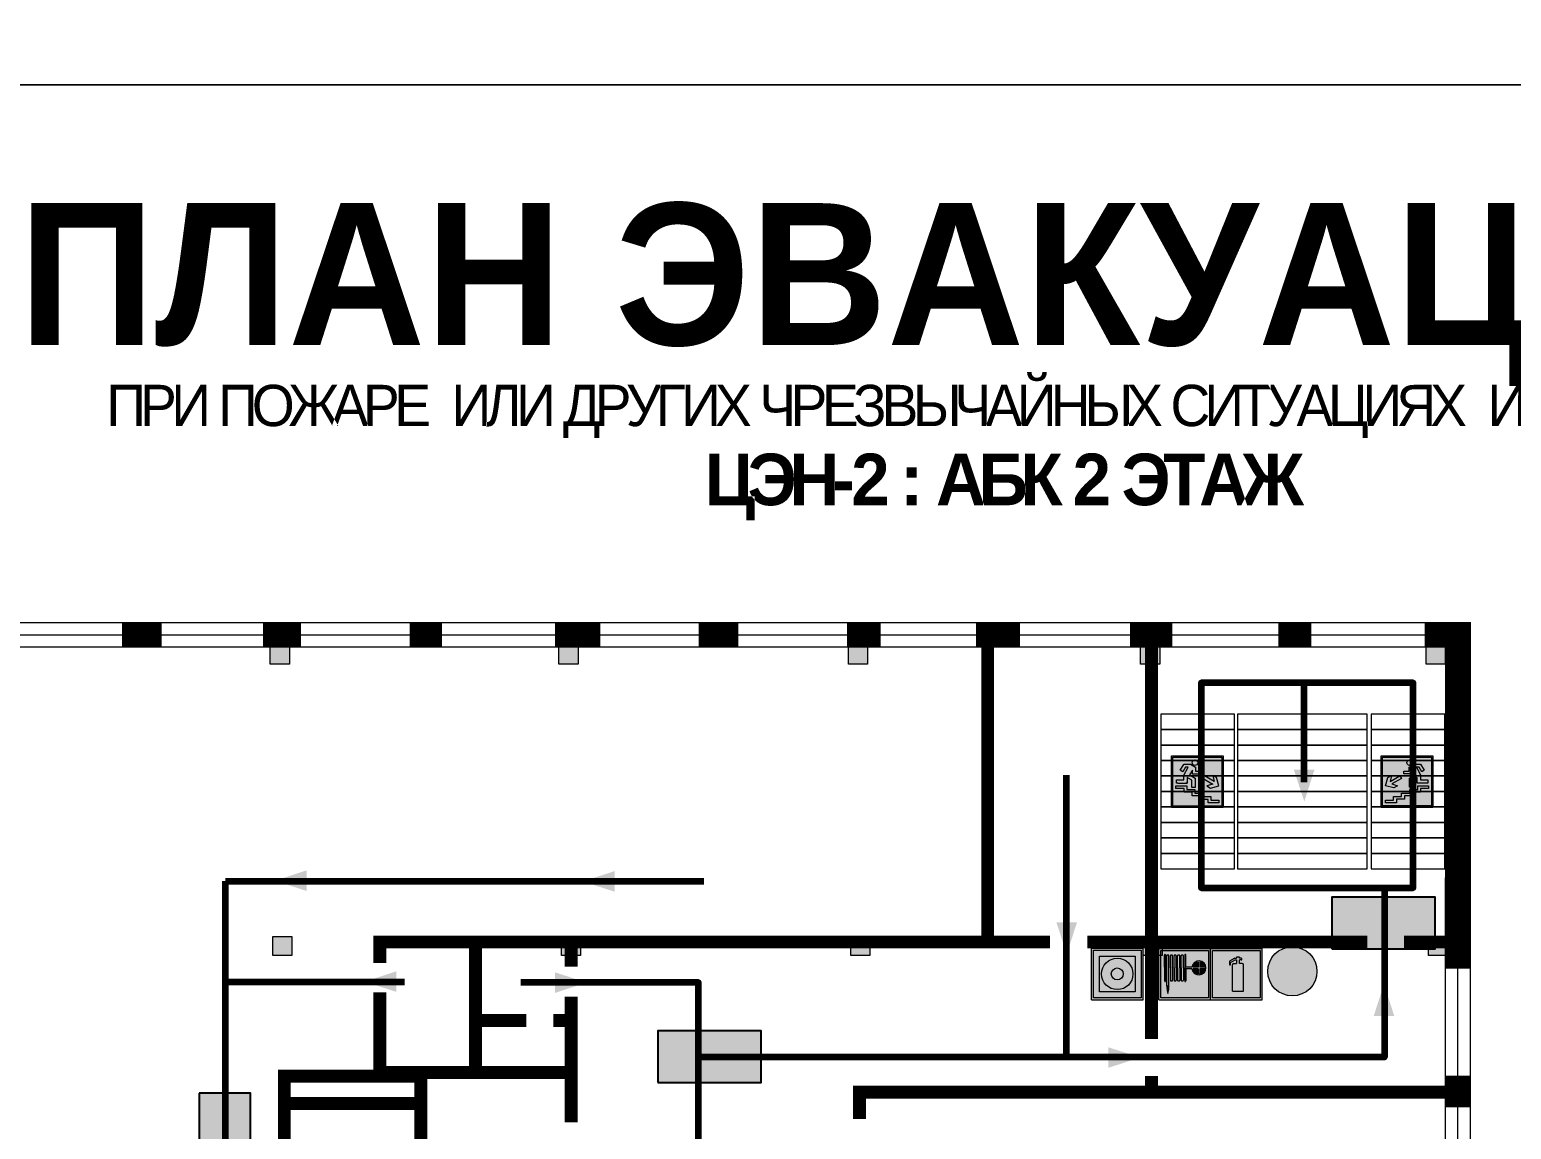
# Model space of a CAD drawing. Header units: millimetres. Extents: x 13810 to 67229, y 12374 to 21950.
# Drawn here: x 23094.1 to 23323.7, y 14383.7 to 14554.2 of the extents above; entities that cross this region are included whole.
import ezdxf

# ---------------------------------------------------------------- set-up
doc = ezdxf.new("R2010")
doc.units = ezdxf.units.MM
doc.layers.add('План_Штампы', color=7, linetype='Continuous')
doc.styles.add('обычный', font='arial.ttf')

# ---------------------------------------------------------------- blocks, each defined once
blk = doc.blocks.new('A$C7B4425F7')
at = {"true_color": 0xffffff}
blk.add_hatch(color=7, dxfattribs=at).paths.add_polyline_path([(0, 0), (-16, 0), (-16, -8), (0, -8)])
h = blk.add_hatch(color=126)
h.paths.add_polyline_path([(-0.2, -0.2), (-15.8, -0.2), (-15.8, -7.8), (-0.2, -7.8)])
h.paths.add_polyline_path([(-11.76, -2.03), (-11.76, -3.66), (-11.17, -3.66, -0.568275), (-11.17, -6.18), (-12.58, -6.18), (-12.58, -2.03)], flags=16)
h.paths.add_polyline_path([(-13.33, -4.12, -0.495768), (-13.59, -6.18), (-15.03, -6.18), (-15.03, -2.03), (-13.59, -2.03, -0.487973)], flags=16)
h.paths.add_polyline_path([(-10.25, -2.03), (-9.48, -2.03), (-9.48, -6.18), (-10.25, -6.18)], flags=16)
h.paths.add_polyline_path([(-13.84, -3.69), (-14.24, -3.69), (-14.24, -3.03), (-13.9, -3.03, -0.692621)], flags=0)
h.paths.add_polyline_path([(-9.15, -2.03), (-8.4, -2.03), (-8.04, -3.07), (-7.68, -2.03), (-6.93, -2.03), (-7.64, -4.1), (-6.93, -6.18), (-7.68, -6.18), (-8.04, -5.14), (-8.4, -6.18), (-9.15, -6.18), (-8.44, -4.1)], flags=16)
h.paths.add_polyline_path([(-11.76, -4.46), (-11.42, -4.46, -0.692621), (-11.36, -5.12), (-11.76, -5.12)], flags=0)
h.paths.add_polyline_path([(-13.9, -5.2), (-14.24, -5.2), (-14.24, -4.55), (-13.84, -4.55, -0.708038)], flags=0)
edge = h.paths.add_edge_path(flags=16)
edge.add_ellipse((-5.51, -4.08), major_axis=(0, 2.05), ratio=0.586184, start_angle=0, end_angle=360)
edge = h.paths.add_edge_path(flags=0)
edge.add_ellipse((-5.51, -4.08), major_axis=(0, 1.14), ratio=0.454828, start_angle=0, end_angle=360)
h.paths.add_polyline_path([(-4.13, -4.96, 0.377264), (-3.48, -4.52, 0.0555), (-3.16, -2.03), (-1.66, -2.03), (-1.66, -4.96), (-0.96, -4.96), (-0.96, -7.01), (-1.75, -7.01), (-1.75, -6.18), (-3.3, -6.18), (-3.3, -7.02), (-4.13, -7.02)], flags=16)
h.paths.add_polyline_path([(-2.73, -2.91), (-2.28, -2.91), (-2.28, -4.96), (-3.05, -4.96, 0.079136)], flags=0)
at = {"color": 126}
blk.add_lwpolyline([(-16, -8), (0, -8), (0, 0), (-16, 0)], close=True, dxfattribs=at)
blk = doc.blocks.new('вниз')
at = {"lineweight": 0, "true_color": 0xffffff}
h = blk.add_hatch(color=7, dxfattribs=at)
h.dxf.hatch_style = 1
h.paths.add_polyline_path([(40994.51, -4472.22), (40986.51, -4472.22), (40986.51, -4480.22), (40994.51, -4480.22)])
h.paths.add_polyline_path([(40994.31, -4472.42), (40994.31, -4480.01), (40986.71, -4480.01), (40986.71, -4472.42)], flags=16)
h.paths.add_polyline_path([(40988.43, -4473.53), (40989.43, -4473.53), (40990.19, -4473.96), (40990.19, -4474.6), (40991, -4474.6), (40991, -4475.06), (40989.73, -4475.06), (40989.73, -4474.46), (40989.3, -4475.18), (40990.17, -4475.7), (40990.17, -4477.11), (40989.63, -4477.11), (40989.63, -4476.01), (40988.94, -4475.59), (40988.94, -4476.46), (40988.94, -4476.46), (40987.47, -4476.46), (40987.26, -4476.46), (40987.26, -4475.92), (40988.4, -4475.92), (40988.4, -4475.2), (40989.1, -4473.99), (40988.66, -4473.99), (40988.24, -4474.7), (40987.86, -4474.47), (40988.41, -4473.56)], flags=0)
h.paths.add_polyline_path([(40990.55, -4473.29, -1), (40989.69, -4473.29, -1)], flags=0)
h.paths.add_polyline_path([(40988.85, -4476.89), (40988.85, -4477.43), (40990.1, -4477.43), (40990.1, -4477.99), (40991.34, -4477.99), (40991.34, -4478.54), (40992.59, -4478.54), (40992.59, -4479.09), (40993.83, -4479.09), (40993.83, -4479.52), (40992.17, -4479.52), (40992.17, -4478.97), (40990.91, -4478.97), (40990.91, -4478.41), (40989.68, -4478.41), (40989.68, -4477.86), (40988.43, -4477.86), (40988.43, -4477.31), (40987.6, -4477.31), (40987.18, -4477.31), (40987.18, -4476.89)], flags=0)
h.paths.add_polyline_path([(40991.61, -4475.33), (40993.12, -4476.2), (40992.9, -4475.27), (40993.48, -4475.6), (40993.83, -4476.88), (40992.56, -4477.22), (40991.97, -4476.88), (40992.9, -4476.61), (40991.38, -4475.74), (40991.58, -4475.39)], flags=0)
h.paths.add_polyline_path([(40990.19, -4473.96), (40989.43, -4473.53), (40988.43, -4473.53), (40988.41, -4473.56), (40987.86, -4474.47), (40988.24, -4474.7), (40988.66, -4473.99), (40989.1, -4473.99), (40988.4, -4475.2), (40988.4, -4475.92), (40987.26, -4475.92), (40987.26, -4476.46), (40987.47, -4476.46), (40988.94, -4476.46), (40988.94, -4476.27), (40988.94, -4475.59), (40989.63, -4476.01), (40989.63, -4477.11), (40990.17, -4477.11), (40990.17, -4475.7), (40989.3, -4475.18), (40989.73, -4474.46), (40989.73, -4475.06), (40991, -4475.06), (40991, -4474.6), (40990.19, -4474.6)], flags=0)
h.paths.add_polyline_path([(40990.55, -4473.29, 1), (40989.69, -4473.29, 1)], flags=0)
h.paths.add_polyline_path([(40991.61, -4475.33), (40991.58, -4475.39), (40991.38, -4475.74), (40992.9, -4476.61), (40991.97, -4476.88), (40992.56, -4477.22), (40993.83, -4476.88), (40993.48, -4475.6), (40992.9, -4475.27), (40993.12, -4476.2)], flags=0)
h.paths.add_polyline_path([(40990.1, -4477.43), (40988.85, -4477.43), (40988.85, -4476.89), (40987.18, -4476.89), (40987.18, -4477.31), (40987.6, -4477.31), (40988.43, -4477.31), (40988.43, -4477.86), (40989.68, -4477.86), (40989.68, -4478.41), (40990.91, -4478.41), (40990.91, -4478.97), (40992.17, -4478.97), (40992.17, -4479.52), (40993.83, -4479.52), (40993.83, -4479.09), (40992.59, -4479.09), (40992.59, -4478.54), (40991.34, -4478.54), (40991.34, -4477.99), (40990.1, -4477.99)], flags=0)
at = {"lineweight": 0}
h = blk.add_hatch(color=126, dxfattribs=at)
h.dxf.hatch_style = 1
h.paths.add_polyline_path([(40994.31, -4472.42), (40986.71, -4472.42), (40986.71, -4480.01), (40994.31, -4480.01)])
h.paths.add_polyline_path([(40988.43, -4473.53), (40989.43, -4473.53), (40990.19, -4473.96), (40990.19, -4474.6), (40991, -4474.6), (40991, -4475.06), (40989.73, -4475.06), (40989.73, -4474.46), (40989.3, -4475.18), (40990.17, -4475.7), (40990.17, -4477.11), (40989.63, -4477.11), (40989.63, -4476.01), (40988.94, -4475.59), (40988.94, -4476.46), (40988.94, -4476.46), (40987.47, -4476.46), (40987.26, -4476.46), (40987.26, -4475.92), (40988.4, -4475.92), (40988.4, -4475.2), (40989.1, -4473.99), (40988.66, -4473.99), (40988.24, -4474.7), (40987.86, -4474.47), (40988.41, -4473.56)], flags=16)
h.paths.add_polyline_path([(40990.55, -4473.29, -1), (40989.69, -4473.29, -1)], flags=16)
h.paths.add_polyline_path([(40988.85, -4476.89), (40988.85, -4477.43), (40990.1, -4477.43), (40990.1, -4477.99), (40991.34, -4477.99), (40991.34, -4478.54), (40992.59, -4478.54), (40992.59, -4479.09), (40993.83, -4479.09), (40993.83, -4479.52), (40992.17, -4479.52), (40992.17, -4478.97), (40990.91, -4478.97), (40990.91, -4478.41), (40989.68, -4478.41), (40989.68, -4477.86), (40988.43, -4477.86), (40988.43, -4477.31), (40987.6, -4477.31), (40987.18, -4477.31), (40987.18, -4476.89)], flags=16)
h.paths.add_polyline_path([(40991.61, -4475.33), (40993.12, -4476.2), (40992.9, -4475.27), (40993.48, -4475.6), (40993.83, -4476.88), (40992.56, -4477.22), (40991.97, -4476.88), (40992.9, -4476.61), (40991.38, -4475.74), (40991.58, -4475.39)], flags=16)
at = {"lineweight": 0, "true_color": 0xffffff}
h = blk.add_hatch(color=7, dxfattribs=at)
h.dxf.hatch_style = 1
h.paths.add_polyline_path([(40989.73, -4474.46), (40989.73, -4475.06), (40991, -4475.06), (40991, -4474.6), (40990.19, -4474.6), (40990.19, -4473.96), (40989.43, -4473.53), (40988.43, -4473.53), (40988.41, -4473.56), (40987.86, -4474.47), (40988.24, -4474.7), (40988.66, -4473.99), (40989.1, -4473.99), (40988.4, -4475.2), (40988.4, -4475.92), (40987.26, -4475.92), (40987.26, -4476.46), (40987.47, -4476.46), (40988.94, -4476.46), (40988.94, -4475.59), (40989.63, -4476.01), (40989.63, -4477.11), (40990.17, -4477.11), (40990.17, -4475.7), (40989.3, -4475.18)])
h.paths.add_polyline_path([(40989.69, -4473.29, 1), (40990.55, -4473.29, 1)])
h.paths.add_polyline_path([(40991.61, -4475.33), (40991.58, -4475.39), (40991.38, -4475.74), (40992.9, -4476.61), (40991.97, -4476.88), (40992.56, -4477.22), (40993.83, -4476.88), (40993.48, -4475.6), (40992.9, -4475.27), (40993.12, -4476.2)])
h.paths.add_polyline_path([(40990.1, -4477.43), (40988.85, -4477.43), (40988.85, -4476.89), (40987.18, -4476.89), (40987.18, -4477.31), (40987.6, -4477.31), (40988.43, -4477.31), (40988.43, -4477.86), (40989.68, -4477.86), (40989.68, -4478.41), (40990.91, -4478.41), (40990.91, -4478.97), (40992.17, -4478.97), (40992.17, -4479.52), (40993.83, -4479.52), (40993.83, -4479.09), (40992.59, -4479.09), (40992.59, -4478.54), (40991.34, -4478.54), (40991.34, -4477.99), (40990.1, -4477.99)])
at = {"color": 126, "lineweight": 0}
for points in [[(40986.51, -4472.22), (40994.51, -4472.22), (40994.51, -4480.22), (40986.51, -4480.22)], [(40986.71, -4472.42), (40994.31, -4472.42), (40994.31, -4480.01), (40986.71, -4480.01)]]:
    blk.add_lwpolyline(points, close=True, dxfattribs=at)
for points in [[(40987.47, -4476.46), (40987.26, -4476.46), (40987.26, -4475.92), (40988.4, -4475.92), (40988.4, -4475.2), (40989.1, -4473.99), (40988.66, -4473.99), (40988.24, -4474.7), (40987.86, -4474.47), (40988.41, -4473.56), (40988.43, -4473.53), (40989.43, -4473.53), (40990.19, -4473.96), (40990.19, -4474.6), (40991, -4474.6), (40991, -4475.06), (40989.73, -4475.06), (40989.73, -4474.46), (40989.3, -4475.18), (40990.17, -4475.7), (40990.17, -4477.11), (40989.63, -4477.11), (40989.63, -4476.01), (40988.94, -4475.59), (40988.94, -4476.46)], [(40987.47, -4476.46), (40988.94, -4476.46), (40988.94, -4476.27)], [(40991.58, -4475.39), (40991.38, -4475.74), (40992.9, -4476.61), (40991.97, -4476.88), (40992.56, -4477.22), (40993.83, -4476.88), (40993.48, -4475.6), (40992.9, -4475.27), (40993.12, -4476.2), (40991.61, -4475.33), (40991.58, -4475.39)], [(40987.6, -4477.31), (40987.18, -4477.31), (40987.18, -4476.89), (40988.85, -4476.89), (40988.85, -4477.43), (40990.1, -4477.43), (40990.1, -4477.99), (40991.34, -4477.99), (40991.34, -4478.54), (40992.59, -4478.54), (40992.59, -4479.09), (40993.83, -4479.09), (40993.83, -4479.52), (40992.17, -4479.52), (40992.17, -4478.97), (40990.91, -4478.97), (40990.91, -4478.41), (40989.68, -4478.41), (40989.68, -4477.86), (40988.43, -4477.86), (40988.43, -4477.31), (40987.6, -4477.31)]]:
    blk.add_lwpolyline(points, dxfattribs=at)
blk.add_circle((40990.12, -4473.29), 0.432, dxfattribs=at)
blk = doc.blocks.new('вниз 3')
at = {"lineweight": 0, "true_color": 0xffffff}
h = blk.add_hatch(color=7, dxfattribs=at)
h.dxf.hatch_style = 1
h.paths.add_polyline_path([(40997.5, -4475.69), (40997.25, -4475.28), (40995.76, -4476.15), (40995.97, -4475.23), (40995.39, -4475.56), (40995.05, -4476.83), (40996.33, -4477.17), (40996.91, -4476.83), (40996, -4476.55)], flags=0)
h.paths.add_polyline_path([(40999.81, -4473.95), (41000.22, -4473.95), (41000.64, -4474.67), (41001.03, -4474.43), (41000.46, -4473.49), (41000.42, -4473.49), (40999.43, -4473.49), (40998.68, -4473.92), (40998.68, -4474.57), (40997.88, -4474.57), (40997.88, -4475), (40999.14, -4475), (40999.14, -4474.43), (40999.14, -4474.38), (40999.59, -4475.15), (40998.72, -4475.67), (40998.72, -4477.06), (40999.24, -4477.06), (40999.24, -4475.96), (40999.95, -4475.56), (40999.95, -4476.43), (41001.61, -4476.43), (41001.61, -4475.88), (41000.47, -4475.88), (41000.47, -4475.12)], flags=0)
h.paths.add_polyline_path([(40999.2, -4473.24, 1), (40998.35, -4473.24, 1)], flags=0)
h.paths.add_polyline_path([(41000.46, -4477.26), (41001.69, -4477.26), (41001.69, -4476.84), (41000.03, -4476.84), (41000.03, -4477.39), (40998.78, -4477.39), (40998.78, -4477.95), (40997.53, -4477.95), (40997.53, -4478.5), (40996.29, -4478.5), (40996.29, -4479.06), (40995.05, -4479.06), (40995.05, -4479.48), (40995.29, -4479.48), (40996.72, -4479.48), (40996.72, -4478.92), (40997.97, -4478.92), (40997.97, -4478.36), (40999.2, -4478.36), (40999.2, -4477.81), (41000.46, -4477.81)], flags=0)
h.paths.add_polyline_path([(41002.37, -4472.17), (40994.37, -4472.17), (40994.37, -4480.17), (41002.37, -4480.17)])
h.paths.add_polyline_path([(41002.16, -4479.96), (40994.57, -4479.96), (40994.57, -4472.37), (41002.16, -4472.37)], flags=16)
h.paths.add_polyline_path([(41001.61, -4475.88), (41001.61, -4476.43), (40999.95, -4476.43), (40999.95, -4475.56), (40999.24, -4475.96), (40999.24, -4477.06), (40998.72, -4477.06), (40998.72, -4475.67), (40999.59, -4475.15), (40999.14, -4474.38), (40999.14, -4474.43), (40999.14, -4475), (40997.88, -4475), (40997.88, -4474.57), (40998.68, -4474.57), (40998.68, -4473.92), (40999.43, -4473.49), (41000.42, -4473.49), (41000.46, -4473.49), (41001.03, -4474.43), (41000.64, -4474.67), (41000.22, -4473.95), (40999.81, -4473.95), (41000.47, -4475.12), (41000.47, -4475.88)], flags=0)
h.paths.add_polyline_path([(41001.69, -4476.84), (41001.69, -4477.26), (41000.46, -4477.26), (41000.46, -4477.81), (40999.2, -4477.81), (40999.2, -4478.36), (40997.97, -4478.36), (40997.97, -4478.92), (40996.72, -4478.92), (40996.72, -4479.48), (40995.05, -4479.48), (40995.05, -4479.06), (40996.29, -4479.06), (40996.29, -4478.5), (40997.53, -4478.5), (40997.53, -4477.95), (40998.78, -4477.95), (40998.78, -4477.39), (41000.03, -4477.39), (41000.03, -4476.84)], flags=0)
h.paths.add_polyline_path([(40998.35, -4473.24, -1), (40999.2, -4473.24, -1)], flags=0)
h.paths.add_polyline_path([(40997.5, -4475.69), (40996, -4476.55), (40996.91, -4476.83), (40996.33, -4477.17), (40995.05, -4476.83), (40995.39, -4475.56), (40995.97, -4475.23), (40995.76, -4476.15), (40997.25, -4475.28)], flags=0)
at = {"lineweight": 0}
h = blk.add_hatch(color=126, dxfattribs=at)
h.dxf.hatch_style = 1
h.paths.add_polyline_path([(41002.16, -4472.37), (40994.57, -4472.37), (40994.57, -4479.96), (41002.16, -4479.96)])
h.paths.add_polyline_path([(40995.97, -4475.23), (40995.76, -4476.15), (40997.25, -4475.28), (40997.5, -4475.69), (40996, -4476.55), (40996.91, -4476.83), (40996.33, -4477.17), (40995.05, -4476.83), (40995.39, -4475.56)], flags=16)
h.paths.add_polyline_path([(40997.88, -4474.57), (40998.68, -4474.57), (40998.68, -4473.92), (40999.43, -4473.49), (41000.42, -4473.49), (41000.46, -4473.49), (41001.03, -4474.43), (41000.64, -4474.67), (41000.22, -4473.95), (40999.81, -4473.95), (41000.47, -4475.12), (41000.47, -4475.88), (41001.61, -4475.88), (41001.61, -4476.43), (40999.95, -4476.43), (40999.95, -4475.56), (40999.24, -4475.96), (40999.24, -4477.06), (40998.72, -4477.06), (40998.72, -4475.67), (40999.59, -4475.15), (40999.14, -4474.38), (40999.14, -4474.43), (40999.14, -4475), (40997.88, -4475)], flags=16)
h.paths.add_polyline_path([(40998.35, -4473.24, -1), (40999.2, -4473.24, -1)], flags=16)
h.paths.add_polyline_path([(40997.53, -4477.95), (40998.78, -4477.95), (40998.78, -4477.39), (41000.03, -4477.39), (41000.03, -4476.84), (41001.69, -4476.84), (41001.69, -4477.26), (41000.46, -4477.26), (41000.46, -4477.81), (40999.2, -4477.81), (40999.2, -4478.36), (40997.97, -4478.36), (40997.97, -4478.92), (40996.72, -4478.92), (40996.72, -4479.48), (40995.05, -4479.48), (40995.05, -4479.06), (40996.29, -4479.06), (40996.29, -4478.5), (40997.53, -4478.5)], flags=16)
at = {"lineweight": 0, "true_color": 0xffffff}
h = blk.add_hatch(color=7, dxfattribs=at)
h.dxf.hatch_style = 1
h.paths.add_polyline_path([(40999.2, -4473.24, 1), (40998.35, -4473.24, 1)])
h.paths.add_polyline_path([(40999.81, -4473.95), (41000.22, -4473.95), (41000.64, -4474.67), (41001.03, -4474.43), (41000.46, -4473.49), (41000.42, -4473.49), (40999.43, -4473.49), (40998.68, -4473.92), (40998.68, -4474.57), (40997.88, -4474.57), (40997.88, -4475), (40999.14, -4475), (40999.14, -4474.43), (40999.14, -4474.38), (40999.59, -4475.15), (40998.72, -4475.67), (40998.72, -4477.06), (40999.24, -4477.06), (40999.24, -4475.96), (40999.95, -4475.56), (40999.95, -4476.43), (41001.61, -4476.43), (41001.61, -4475.88), (41000.47, -4475.88), (41000.47, -4475.12)])
h.paths.add_polyline_path([(40999.2, -4477.81), (41000.46, -4477.81), (41000.46, -4477.26), (41001.69, -4477.26), (41001.69, -4476.84), (41000.03, -4476.84), (41000.03, -4477.39), (40998.78, -4477.39), (40998.78, -4477.95), (40997.53, -4477.95), (40997.53, -4478.5), (40996.29, -4478.5), (40996.29, -4479.06), (40995.05, -4479.06), (40995.05, -4479.48), (40995.29, -4479.48), (40996.72, -4479.48), (40996.72, -4478.92), (40997.97, -4478.92), (40997.97, -4478.36), (40999.2, -4478.36)])
h.paths.add_polyline_path([(40997.5, -4475.69), (40997.25, -4475.28), (40995.76, -4476.15), (40995.97, -4475.23), (40995.39, -4475.56), (40995.05, -4476.83), (40996.33, -4477.17), (40996.91, -4476.83), (40996, -4476.55)])
at = {"color": 126, "lineweight": 0}
for points in [[(40994.37, -4472.17), (41002.37, -4472.17), (41002.37, -4480.17), (40994.37, -4480.17)], [(40994.57, -4472.37), (41002.16, -4472.37), (41002.16, -4479.96), (40994.57, -4479.96)]]:
    blk.add_lwpolyline(points, close=True, dxfattribs=at)
for points in [[(40999.14, -4474.43), (40999.14, -4475), (40997.88, -4475), (40997.88, -4474.57), (40998.68, -4474.57), (40998.68, -4473.92), (40999.43, -4473.49), (41000.42, -4473.49), (41000.46, -4473.49), (41001.03, -4474.43), (41000.64, -4474.67), (41000.22, -4473.95), (40999.81, -4473.95), (41000.47, -4475.12), (41000.47, -4475.88), (41001.61, -4475.88), (41001.61, -4476.43), (40999.95, -4476.43), (40999.95, -4475.56), (40999.24, -4475.96), (40999.24, -4477.06), (40998.72, -4477.06), (40998.72, -4475.67), (40999.59, -4475.15), (40999.14, -4474.38), (40999.14, -4474.43)], [(40995.05, -4476.83), (40995.39, -4475.56), (40995.97, -4475.23), (40995.76, -4476.15), (40997.25, -4475.28), (40997.5, -4475.69), (40996, -4476.55), (40996.91, -4476.83), (40996.33, -4477.17), (40995.05, -4476.83)], [(40995.29, -4479.48), (40995.05, -4479.48), (40995.05, -4479.06), (40996.29, -4479.06), (40996.29, -4478.5), (40997.53, -4478.5), (40997.53, -4477.95), (40998.78, -4477.95), (40998.78, -4477.39), (41000.03, -4477.39), (41000.03, -4476.84), (41001.69, -4476.84), (41001.69, -4477.26), (41000.46, -4477.26), (41000.46, -4477.81), (40999.2, -4477.81), (40999.2, -4478.36), (40997.97, -4478.36), (40997.97, -4478.92), (40996.72, -4478.92), (40996.72, -4479.48), (40995.05, -4479.48)]]:
    blk.add_lwpolyline(points, dxfattribs=at)
blk.add_circle((40998.77, -4473.24), 0.426, dxfattribs=at)
blk = doc.blocks.new('A$C32E8229D')
at = {"true_color": 0xffffff}
blk.add_hatch(color=7, dxfattribs=at).paths.add_polyline_path([(0, 0), (0, -8), (16, -8), (16, 0)])
h = blk.add_hatch(color=126)
h.paths.add_polyline_path([(0.2, -0.2), (15.8, -0.2), (15.8, -7.8), (0.2, -7.8)])
h.paths.add_polyline_path([(13.49, -2.05), (12.08, -2.05), (11.37, -2.63, 0.162397), (11.29, -2.84), (11.29, -3.63), (10.35, -3.63), (10.35, -4.05), (11.68, -4.05), (11.68, -3.48), (12.26, -4.28), (11.29, -5.1), (11.29, -6.78), (11.85, -6.78), (11.85, -5.44), (12.8, -4.64), (12.8, -5.94), (14.46, -5.94), (14.46, -5.39), (13.45, -5.39), (13.45, -3.97), (12.46, -2.59), (13.15, -2.59), (13.69, -3.34), (14.18, -3)], flags=16)
h.paths.add_polyline_path([(10.74, -1.82, 1), (11.8, -1.82, 1)], flags=16)
h.paths.add_polyline_path([(9.39, -3.59), (5.99, -3.59), (6.56, -3.03), (5.91, -3.03), (5.1, -3.83), (5.91, -4.64), (6.56, -4.64), (5.99, -4.09), (9.39, -4.09)], flags=16)
h.paths.add_polyline_path([(4.29, -1.08), (1.72, -1.08), (1.72, -6.6), (4.29, -6.6)], flags=16)
at = {"color": 126}
blk.add_lwpolyline([(16, -8), (0, -8), (0, 0), (16, 0)], close=True, dxfattribs=at)
blk = doc.blocks.new('A$C7B8C2D5B')
at = {"lineweight": 0}
h = blk.add_hatch(color=5, dxfattribs=at)
h.dxf.hatch_style = 1
h.paths.add_polyline_path([(1.4, -3.02, 1), (-2.11, -3.02, 1)])
at = {"color": 5, "lineweight": 0}
blk.add_circle((-0.36, -3.02), 1.75, dxfattribs=at)
blk = doc.blocks.new('A$C54414219')
at = {"true_color": 0xffffff}
h = blk.add_hatch(color=7, dxfattribs=at)
h.paths.add_polyline_path([(2.39, -9.45), (2.39, -18.3), (11.23, -18.3), (11.23, -9.45)], flags=0)
h.paths.add_polyline_path([(10.71, -13.87, -1), (2.92, -13.87, -1)], flags=0)
h.paths.add_polyline_path([(8.3, -13.87, -1), (5.33, -13.87, -1)], flags=0)
h.paths.add_polyline_path([(0.41, -7.47), (0.41, -20.27), (13.21, -20.27), (13.21, -7.47)])
h.paths.add_polyline_path([(0.92, -19.77), (12.71, -19.77), (12.71, -7.98), (0.92, -7.98)], flags=16)
h.paths.add_polyline_path([(11.23, -9.45), (11.23, -18.3), (2.39, -18.3), (2.39, -9.45)], flags=0)
at = {"lineweight": 5}
h = blk.add_hatch(color=242, dxfattribs=at)
h.paths.add_polyline_path([(12.71, -7.98), (0.92, -7.98), (0.92, -19.77), (12.71, -19.77)])
h.paths.add_polyline_path([(11.23, -18.3), (2.39, -18.3), (2.39, -9.45), (11.23, -9.45)], flags=16)
h.paths.add_polyline_path([(10.71, -13.87, -1), (2.92, -13.87, -1)], flags=0)
h.paths.add_polyline_path([(8.3, -13.87, -1), (5.33, -13.87, -1)], flags=0)
at = {"true_color": 0xffffff}
h = blk.add_hatch(color=7, dxfattribs=at)
h.paths.add_polyline_path([(2.39, -9.45), (2.39, -18.3), (11.23, -18.3), (11.23, -9.45)])
h.paths.add_polyline_path([(10.71, -13.87, -1), (2.92, -13.87, -1)], flags=16)
h.paths.add_polyline_path([(8.3, -13.87, -1), (5.33, -13.87, -1)], flags=0)
at = {"lineweight": 5}
h = blk.add_hatch(color=242, dxfattribs=at)
h.paths.add_polyline_path([(2.92, -13.87, 1), (10.71, -13.87, 1)])
h.paths.add_polyline_path([(8.3, -13.87, -1), (5.33, -13.87, -1)], flags=16)
at = {"color": 242, "lineweight": 5}
for p, q in [((0.41, -20.27), (0.41, -7.47)), ((0.41, -7.47), (13.21, -7.47)), ((0.41, -7.47), (13.21, -7.47)), ((13.21, -20.27), (13.21, -7.47)), ((0.41, -20.27), (13.21, -20.27))]:
    blk.add_line(p, q, dxfattribs=at)
for points in [[(0.92, -7.98), (12.71, -7.98), (12.71, -19.77), (0.92, -19.77)], [(2.39, -9.45), (11.23, -9.45), (11.23, -18.3), (2.39, -18.3)]]:
    blk.add_lwpolyline(points, close=True, dxfattribs=at)
for radius in [3.89, 1.49]:
    blk.add_circle((6.81, -13.87), radius, dxfattribs=at)
blk = doc.blocks.new('A$C37112FD5')
at = {"true_color": 0xf5f5ff}
h = blk.add_hatch(color=7, dxfattribs=at)
h.dxf.hatch_style = 1
h.paths.add_polyline_path([(12.8, -7.4), (0, -7.4), (0, -20.2), (12.8, -20.2)])
h.paths.add_polyline_path([(12.29, -7.91), (12.29, -19.69), (0.51, -19.69), (0.51, -7.91)], flags=16)
h.paths.add_polyline_path([(4.98, -9.04, -0.42597), (5.17, -9.22), (5.17, -12.25), (5.17, -15.29, -0.432244), (4.98, -15.47), (4.83, -15.47, -0.42597), (4.64, -15.29), (4.64, -12.25), (4.64, -9.22, -0.432244), (4.83, -9.04)], flags=0)
h.paths.add_polyline_path([(4.28, -9.22), (4.28, -12.25), (4.28, -15.29, -0.432244), (4.09, -15.47), (3.94, -15.47, -0.42597), (3.75, -15.29), (3.75, -12.25), (3.75, -9.22, -0.432244), (3.94, -9.04), (4.09, -9.04, -0.42597)], flags=0)
h.paths.add_polyline_path([(5.72, -9.04), (5.87, -9.04, -0.42597), (6.06, -9.22), (6.06, -12.25), (6.06, -15.29, -0.432244), (5.87, -15.47), (5.72, -15.47, -0.42597), (5.53, -15.29), (5.53, -12.25), (5.53, -9.22, -0.432244)], flags=0)
h.paths.add_polyline_path([(6.42, -8.9), (6.5, -8.9, -0.42597), (6.69, -9.08), (6.69, -12.03), (8.21, -12.03, -15.824349), (8.21, -12.47), (6.69, -12.47), (6.69, -15.42, -0.432244), (6.5, -15.6), (6.42, -15.6)], flags=0)
h.paths.add_polyline_path([(3.39, -9.22), (3.39, -12.25), (3.39, -15.29, -0.432244), (3.2, -15.47), (3.05, -15.47, -0.42597), (2.85, -15.29), (2.85, -12.25), (2.85, -9.22, -0.432244), (3.05, -9.04), (3.2, -9.04, -0.42597)], flags=0)
h.paths.add_polyline_path([(2.5, -9.22), (2.5, -16.71), (1.96, -16.71), (1.96, -9.22, -0.432244), (2.15, -9.04), (2.31, -9.04, -0.42597)], flags=0)
h.paths.add_polyline_path([(1.61, -8.9), (1.61, -15.6), (1.57, -15.6, -0.42597), (1.37, -15.42), (1.37, -12.03), (1.37, -9.09, -0.432244), (1.57, -8.9)], flags=0)
h.paths.add_polyline_path([(9.76, -10.81), (9.76, -12.03), (8.49, -12.03, -0.336371)], flags=0)
h.paths.add_polyline_path([(8.49, -12.47), (9.76, -12.47), (9.76, -13.7, -0.336371)], flags=0)
h.paths.add_polyline_path([(10.11, -10.81, -0.336371), (11.38, -12.03), (10.11, -12.03)], flags=0)
h.paths.add_polyline_path([(10.11, -12.47), (11.38, -12.47, -0.336371), (10.11, -13.7)], flags=0)
h.paths.add_polyline_path([(2.5, -16.84), (2.5, -17.05), (1.97, -17.05), (1.97, -16.84)], flags=0)
h.paths.add_polyline_path([(2.5, -17.24, -0.033778), (2.24, -18.6, -0.033778), (1.97, -17.24)], flags=0)
h = blk.add_hatch(color=242)
h.dxf.hatch_style = 1
h.paths.add_polyline_path([(12.29, -7.91), (0.51, -7.91), (0.51, -19.69), (12.29, -19.69)])
h.paths.add_polyline_path([(6.42, -15.6), (6.42, -8.9), (6.5, -8.9, -0.42597), (6.69, -9.08), (6.69, -12.03), (8.21, -12.03, -15.824349), (8.21, -12.47), (6.69, -12.47), (6.69, -15.42, -0.432244), (6.5, -15.6)], flags=16)
h.paths.add_polyline_path([(5.87, -15.47), (5.72, -15.47, -0.42597), (5.53, -15.29), (5.53, -12.25), (5.53, -9.22, -0.432244), (5.72, -9.04), (5.87, -9.04, -0.42597), (6.06, -9.22), (6.06, -12.25), (6.06, -15.29, -0.432244)], flags=16)
h.paths.add_polyline_path([(4.98, -15.47), (4.83, -15.47, -0.42597), (4.64, -15.29), (4.64, -12.25), (4.64, -9.22, -0.432244), (4.83, -9.04), (4.98, -9.04, -0.42597), (5.17, -9.22), (5.17, -12.25), (5.17, -15.29, -0.432244)], flags=16)
h.paths.add_polyline_path([(4.09, -15.47), (3.94, -15.47, -0.42597), (3.75, -15.29), (3.75, -12.25), (3.75, -9.22, -0.432244), (3.94, -9.04), (4.09, -9.04, -0.42597), (4.28, -9.22), (4.28, -12.25), (4.28, -15.29, -0.432244)], flags=16)
h.paths.add_polyline_path([(3.2, -15.47), (3.05, -15.47, -0.42597), (2.85, -15.29), (2.85, -12.25), (2.85, -9.22, -0.432244), (3.05, -9.04), (3.2, -9.04, -0.42597), (3.39, -9.22), (3.39, -12.25), (3.39, -15.29, -0.432244)], flags=16)
h.paths.add_polyline_path([(2.5, -17.05), (1.97, -17.05), (1.97, -16.84), (2.5, -16.84)], flags=16)
h.paths.add_polyline_path([(2.5, -17.24, -0.033778), (2.24, -18.6, -0.033778), (1.97, -17.24)], flags=16)
h.paths.add_polyline_path([(2.5, -16.71), (1.96, -16.71), (1.96, -9.22, -0.432244), (2.15, -9.04), (2.31, -9.04, -0.42597), (2.5, -9.22)], flags=16)
h.paths.add_polyline_path([(1.61, -15.6), (1.57, -15.6, -0.42597), (1.37, -15.42), (1.37, -12.03), (1.37, -9.09, -0.432244), (1.57, -8.9), (1.61, -8.9)], flags=16)
h.paths.add_polyline_path([(8.49, -12.47), (9.76, -12.47), (9.76, -13.7, -0.336371)], flags=0)
h.paths.add_polyline_path([(10.11, -13.7), (10.11, -12.47), (11.38, -12.47, -0.336371)], flags=0)
h.paths.add_polyline_path([(8.49, -12.03, -0.336371), (9.76, -10.81), (9.76, -12.03)], flags=0)
h.paths.add_polyline_path([(10.11, -12.03), (10.11, -10.81, -0.336371), (11.38, -12.03)], flags=0)
h = blk.add_hatch(color=7, dxfattribs=at)
h.dxf.hatch_style = 1
h.paths.add_polyline_path([(1.61, -8.9), (1.57, -8.9, 0.432244), (1.37, -9.09), (1.37, -12.03), (1.37, -15.42, 0.42597), (1.57, -15.6), (1.61, -15.6)])
h.paths.add_polyline_path([(2.5, -9.22, 0.42597), (2.31, -9.04), (2.15, -9.04, 0.432244), (1.96, -9.22), (1.96, -16.71), (2.5, -16.71)])
h.paths.add_polyline_path([(2.5, -16.84), (1.97, -16.84), (1.97, -17.05), (2.5, -17.05)])
h.paths.add_polyline_path([(2.5, -17.24), (1.97, -17.24, 0.033778), (2.24, -18.6, 0.033778)])
h.paths.add_polyline_path([(3.39, -12.25), (3.39, -9.22, 0.42597), (3.2, -9.04), (3.05, -9.04, 0.432244), (2.85, -9.22), (2.85, -12.25), (2.85, -15.29, 0.42597), (3.05, -15.47), (3.2, -15.47, 0.432244), (3.39, -15.29)])
h.paths.add_polyline_path([(4.28, -12.25), (4.28, -9.22, 0.42597), (4.09, -9.04), (3.94, -9.04, 0.432244), (3.75, -9.22), (3.75, -12.25), (3.75, -15.29, 0.42597), (3.94, -15.47), (4.09, -15.47, 0.432244), (4.28, -15.29)])
h.paths.add_polyline_path([(5.17, -12.25), (5.17, -9.22, 0.42597), (4.98, -9.04), (4.83, -9.04, 0.432244), (4.64, -9.22), (4.64, -12.25), (4.64, -15.29, 0.42597), (4.83, -15.47), (4.98, -15.47, 0.432244), (5.17, -15.29)])
h.paths.add_polyline_path([(6.06, -12.25), (6.06, -9.22, 0.42597), (5.87, -9.04), (5.72, -9.04, 0.432244), (5.53, -9.22), (5.53, -12.25), (5.53, -15.29, 0.42597), (5.72, -15.47), (5.87, -15.47, 0.432244), (6.06, -15.29)])
h.paths.add_polyline_path([(6.69, -12.47), (8.21, -12.47, 15.824349), (8.21, -12.03), (6.69, -12.03), (6.69, -9.08, 0.42597), (6.5, -8.9), (6.42, -8.9), (6.42, -15.6), (6.5, -15.6, 0.432244), (6.69, -15.42)])
h.paths.add_polyline_path([(8.49, -12.47), (9.76, -12.47), (9.76, -13.7, -0.336371)], flags=16)
h.paths.add_polyline_path([(8.49, -12.03, -0.336371), (9.76, -10.81), (9.76, -12.03)], flags=16)
h.paths.add_polyline_path([(10.11, -12.47), (11.38, -12.47, -0.336371), (10.11, -13.7)], flags=16)
h.paths.add_polyline_path([(10.11, -12.03), (10.11, -10.81, -0.336371), (11.38, -12.03)], flags=16)
h = blk.add_hatch(color=242)
h.dxf.hatch_style = 1
h.paths.add_polyline_path([(9.76, -10.81, 0.336371), (8.49, -12.03), (9.76, -12.03)])
h.paths.add_polyline_path([(10.11, -10.81), (10.11, -12.03), (11.38, -12.03, 0.336371)])
h.paths.add_polyline_path([(11.38, -12.47), (10.11, -12.47), (10.11, -13.7, 0.336371)])
h.paths.add_polyline_path([(9.76, -12.47), (8.49, -12.47, 0.336371), (9.76, -13.7)])
at = {"color": 242, "lineweight": 5}
for p, q in [((0, -20.2), (0, -7.4)), ((0, -7.4), (12.8, -7.4)), ((1.37, -12.03), (1.37, -9.08)), ((1.57, -8.9), (1.61, -8.9)), ((1.61, -8.9), (1.61, -15.6)), ((1.96, -16.71), (1.96, -9.22)), ((2.15, -9.04), (2.31, -9.04)), ((2.5, -16.71), (2.5, -9.22)), ((2.85, -12.25), (2.85, -9.22)), ((3.05, -9.04), (3.2, -9.04)), ((3.39, -12.25), (3.39, -9.22)), ((3.75, -12.25), (3.75, -9.22)), ((3.94, -9.04), (4.09, -9.04)), ((4.28, -12.25), (4.28, -9.22)), ((4.64, -12.25), (4.64, -9.22)), ((4.83, -9.04), (4.98, -9.04)), ((5.17, -12.25), (5.17, -9.22)), ((5.53, -12.25), (5.53, -9.22)), ((5.72, -9.04), (5.87, -9.04)), ((6.06, -12.25), (6.06, -9.22)), ((6.42, -8.9), (6.42, -15.6)), ((6.5, -8.9), (6.42, -8.9)), ((6.69, -12.03), (6.69, -9.08)), ((9.76, -10.81), (9.76, -12.03)), ((10.11, -10.81), (10.11, -12.03)), ((12.8, -20.2), (12.8, -7.4)), ((1.37, -12.03), (1.37, -15.42)), ((2.85, -12.25), (2.85, -15.29)), ((3.39, -12.25), (3.39, -15.29)), ((3.75, -12.25), (3.75, -15.29)), ((4.28, -12.25), (4.28, -15.29)), ((4.64, -12.25), (4.64, -15.29)), ((5.17, -12.25), (5.17, -15.29)), ((5.53, -12.25), (5.53, -15.29)), ((6.06, -12.25), (6.06, -15.29)), ((8.21, -12.03), (6.69, -12.03)), ((8.21, -12.47), (6.69, -12.47)), ((6.69, -12.47), (6.69, -15.42)), ((9.76, -12.03), (8.49, -12.03)), ((9.76, -12.47), (8.49, -12.47)), ((9.76, -12.47), (9.76, -13.7)), ((11.38, -12.03), (10.11, -12.03)), ((11.38, -12.47), (10.11, -12.47)), ((10.11, -12.47), (10.11, -13.7)), ((1.57, -15.6), (1.61, -15.6)), ((1.96, -16.71), (2.5, -16.71)), ((1.97, -16.84), (2.5, -16.84)), ((1.97, -17.05), (1.97, -16.84)), ((2.5, -17.05), (1.97, -17.05)), ((1.97, -17.24), (2.5, -17.24)), ((2.5, -16.84), (2.5, -17.05)), ((3.05, -15.47), (3.2, -15.47)), ((3.94, -15.47), (4.09, -15.47)), ((4.83, -15.47), (4.98, -15.47)), ((5.72, -15.47), (5.87, -15.47)), ((6.42, -15.6), (6.5, -15.6)), ((0, -20.2), (12.8, -20.2))]:
    blk.add_line(p, q, dxfattribs=at)
blk.add_lwpolyline([(0.51, -7.91), (12.29, -7.91), (12.29, -19.69), (0.51, -19.69)], close=True, dxfattribs=at)
for centre, radius, start, end in [((1.56, -9.09), 0.182, 87.1027, 180.6071), ((2.15, -9.22), 0.182, 87.1027, 180.6071), ((2.32, -9.22), 0.182, 359.3929, 92.8973), ((3.04, -9.22), 0.182, 87.1027, 180.6071), ((3.21, -9.22), 0.182, 359.3929, 92.8973), ((3.93, -9.22), 0.182, 87.1027, 180.6071), ((4.1, -9.22), 0.182, 359.3929, 92.8973), ((4.82, -9.22), 0.182, 87.1027, 180.6071), ((4.99, -9.22), 0.182, 359.3929, 92.8973), ((5.71, -9.22), 0.182, 87.1027, 180.6071), ((5.88, -9.22), 0.182, 359.3929, 92.8973), ((6.51, -9.09), 0.182, 359.3929, 92.8973), ((9.93, -12.25), 1.74, 187.2319, 172.7681), ((9.93, -12.25), 1.46, 96.9927, 171.3585), ((9.93, -12.25), 1.46, 8.6415, 83.0073), ((9.93, -12.25), 1.46, 188.6415, 263.0073), ((9.93, -12.25), 1.46, 276.9927, 351.3585), ((1.56, -15.42), 0.182, 179.3929, 272.8973), ((12.17, -15.98), 10.27, 187.041, 194.7793), ((-7.7, -15.98), 10.27, 345.2207, 352.959), ((3.04, -15.29), 0.182, 179.3929, 272.8973), ((3.21, -15.29), 0.182, 267.1027, 0.6071), ((3.93, -15.29), 0.182, 179.3929, 272.8973), ((4.1, -15.29), 0.182, 267.1027, 0.6071), ((4.82, -15.29), 0.182, 179.3929, 272.8973), ((4.99, -15.29), 0.182, 267.1027, 0.6071), ((5.71, -15.29), 0.182, 179.3929, 272.8973), ((5.88, -15.29), 0.182, 267.1027, 0.6071), ((6.51, -15.42), 0.182, 267.1027, 0.6071)]:
    blk.add_arc(centre, radius, start, end, dxfattribs=at)
blk = doc.blocks.new('A$C3AD82952')
at = {"true_color": 0xf5f5ff}
h = blk.add_hatch(color=7, dxfattribs=at)
h.dxf.hatch_style = 1
h.paths.add_polyline_path([(8.21, 8.73, 0.414214), (7.89, 9.05), (7.22, 9.05), (7.22, 9.92), (7.59, 9.92, 1), (7.57, 10.36), (7.22, 10.36), (7.22, 10.6), (6.43, 10.6), (6.43, 10.36), (6.01, 10.36), (4.74, 9.59), (4.74, 8.69), (4.98, 8.73), (4.98, 9.26), (6.12, 9.91), (6.43, 9.91), (6.43, 9.05), (5.76, 9.05, 0.414214), (5.44, 8.73), (5.44, 2.2), (8.21, 2.2)], flags=0)
h.paths.add_polyline_path([(12.8, 12.8), (0, 12.8), (0, 0), (12.8, 0)])
h.paths.add_polyline_path([(0.51, 12.29), (12.29, 12.29), (12.29, 0.51), (0.51, 0.51)], flags=16)
h.paths.add_polyline_path([(4.74, 9.59), (6.01, 10.36), (6.43, 10.36), (6.43, 10.6), (7.22, 10.6), (7.22, 10.36), (7.59, 10.36, -0.94586), (7.59, 9.92), (7.22, 9.92), (7.22, 9.05), (7.89, 9.05, -0.414214), (8.21, 8.73), (8.21, 2.2), (5.44, 2.2), (5.44, 8.73, -0.414214), (5.76, 9.05), (6.43, 9.05), (6.43, 9.91), (6.12, 9.91), (4.98, 9.26), (4.98, 8.73), (4.74, 8.69)], flags=0)
h = blk.add_hatch(color=242)
h.dxf.hatch_style = 1
h.paths.add_polyline_path([(12.29, 12.29), (0.51, 12.29), (0.51, 0.51), (12.29, 0.51)])
h.paths.add_polyline_path([(4.74, 8.69), (4.74, 9.59), (6.01, 10.36), (6.43, 10.36), (6.43, 10.6), (7.22, 10.6), (7.22, 10.36), (7.59, 10.36, -0.94586), (7.59, 9.92), (7.22, 9.92), (7.22, 9.05), (7.89, 9.05, -0.414214), (8.21, 8.73), (8.21, 2.2), (5.44, 2.2), (5.44, 8.73, -0.414214), (5.76, 9.05), (6.43, 9.05), (6.43, 9.91), (6.12, 9.91), (4.98, 9.26), (4.98, 8.73)], flags=16)
h = blk.add_hatch(color=7, dxfattribs=at)
h.dxf.hatch_style = 1
h.paths.add_polyline_path([(8.21, 8.73, 0.414214), (7.89, 9.05), (7.22, 9.05), (7.22, 9.92), (7.59, 9.92, 1), (7.57, 10.36), (7.22, 10.36), (7.22, 10.6), (6.43, 10.6), (6.43, 10.36), (6.01, 10.36), (4.74, 9.59), (4.74, 8.69), (4.98, 8.73), (4.98, 9.26), (6.12, 9.91), (6.43, 9.91), (6.43, 9.05), (5.76, 9.05, 0.414214), (5.44, 8.73), (5.44, 2.2), (8.21, 2.2)])
at = {"color": 242, "lineweight": 5}
for p, q in [((0, 0), (0, 12.8)), ((0, 12.8), (12.8, 12.8)), ((12.8, 0), (12.8, 12.8)), ((6.01, 10.36), (4.74, 9.59)), ((4.74, 9.59), (4.74, 8.69)), ((4.74, 8.69), (4.98, 8.73)), ((4.98, 9.26), (6.12, 9.91)), ((4.98, 8.73), (4.98, 9.26)), ((5.44, 2.2), (5.44, 8.73)), ((5.76, 9.05), (6.43, 9.05)), ((6.01, 10.36), (6.43, 10.36)), ((6.12, 9.91), (6.43, 9.91)), ((7.22, 10.6), (6.43, 10.6)), ((6.43, 10.6), (6.43, 10.36)), ((6.43, 9.91), (6.43, 9.05)), ((7.22, 10.36), (7.22, 10.6)), ((7.59, 10.36), (7.22, 10.36)), ((7.22, 9.05), (7.22, 9.92)), ((7.59, 9.92), (7.22, 9.92)), ((7.89, 9.05), (7.22, 9.05)), ((8.21, 2.2), (8.21, 8.73)), ((0, 0), (12.8, 0)), ((5.44, 2.2), (8.21, 2.2))]:
    blk.add_line(p, q, dxfattribs=at)
blk.add_lwpolyline([(0.51, 12.29), (12.29, 12.29), (12.29, 0.51), (0.51, 0.51)], close=True, dxfattribs=at)
for centre, radius, start, end in [((5.76, 8.73), 0.32, 90, 180), ((7.58, 10.14), 0.223, 273.1875, 86.8125), ((7.89, 8.73), 0.32, 0, 90)]:
    blk.add_arc(centre, radius, start, end, dxfattribs=at)

msp = doc.modelspace()

# ---------------------------------------------------------------- hatches: boundary and pattern name
at = {"lineweight": 0}
h = msp.add_hatch(color=256, dxfattribs=at)
h.dxf.hatch_style = 1
h.paths.add_polyline_path([(23134.32, 14458.79), (23131.36, 14458.79), (23131.36, 14455.83), (23134.32, 14455.83)])
h = msp.add_hatch(color=256, dxfattribs=at)
h.dxf.hatch_style = 1
h.paths.add_polyline_path([(23179.08, 14458.79), (23176.11, 14458.79), (23176.11, 14455.83), (23179.08, 14455.83)])
h = msp.add_hatch(color=256, dxfattribs=at)
h.dxf.hatch_style = 1
h.paths.add_polyline_path([(23223.93, 14458.79), (23220.97, 14458.79), (23220.97, 14455.83), (23223.93, 14455.83)])
h = msp.add_hatch(color=256, dxfattribs=at)
h.dxf.hatch_style = 1
h.paths.add_polyline_path([(23269.24, 14458.79), (23266.27, 14458.79), (23266.27, 14455.83), (23269.24, 14455.83)])
h = msp.add_hatch(color=256, dxfattribs=at)
h.dxf.hatch_style = 1
h.paths.add_polyline_path([(23313.5, 14458.79), (23310.54, 14458.79), (23310.54, 14455.83), (23313.5, 14455.83)])
h = msp.add_hatch(color=256, dxfattribs=at)
h.dxf.hatch_style = 1
h.paths.add_polyline_path([(23134.71, 14413.61), (23131.74, 14413.61), (23131.74, 14410.64), (23134.71, 14410.64)])
h = msp.add_hatch(color=256, dxfattribs=at)
h.dxf.hatch_style = 1
h.paths.add_polyline_path([(23179.46, 14413.61), (23176.5, 14413.61), (23176.5, 14410.64), (23179.46, 14410.64)])
h = msp.add_hatch(color=256, dxfattribs=at)
h.dxf.hatch_style = 1
h.paths.add_polyline_path([(23224.32, 14413.61), (23221.35, 14413.61), (23221.35, 14410.64), (23224.32, 14410.64)])
h = msp.add_hatch(color=256, dxfattribs=at)
h.dxf.hatch_style = 1
h.paths.add_polyline_path([(23269.62, 14413.61), (23266.66, 14413.61), (23266.66, 14410.64), (23269.62, 14410.64)])
h = msp.add_hatch(color=256, dxfattribs=at)
h.dxf.hatch_style = 1
h.paths.add_polyline_path([(23313.89, 14413.61), (23310.92, 14413.61), (23310.92, 14410.64), (23313.89, 14410.64)])

# ---------------------------------------------------------------- linework, layer by layer
at = {"color": 126, "lineweight": 0, "true_color": 0x008754}
for points in [[(22937.02, 14940.63), (23537.02, 14940.63), (23537.02, 14545.63), (22937.02, 14545.63)], [(22937.02, 14545.63), (23537.02, 14545.63), (23537.02, 14150.63), (22937.02, 14150.63)]]:
    msp.add_lwpolyline(points, close=True, dxfattribs=at)
at = {"lineweight": 0}
for points in [[(23000.44, 14462.27), (23316.43, 14462.27)], [(23000.69, 14460.38), (23316.68, 14460.38)], [(23000.39, 14458.51), (23316.38, 14458.51)], [(23313.56, 14189.59), (23313.56, 14422.69)], [(23315.47, 14189.87), (23315.47, 14422.96)], [(23317.43, 14189.57), (23317.43, 14422.66)]]:
    msp.add_lwpolyline(points, dxfattribs=at)
for points, const_width in [([(23108.4, 14460.38), (23114.54, 14460.38)], 4), ([(23130.23, 14460.38), (23136.14, 14460.38)], 4), ([(23152.97, 14460.38), (23157.98, 14460.38)], 4), ([(23175.49, 14460.38), (23182.54, 14460.38)], 4), ([(23197.77, 14460.38), (23203.91, 14460.38)], 4), ([(23220.74, 14460.38), (23225.97, 14460.38)], 4), ([(23240.76, 14460.38), (23247.58, 14460.38)], 4), ([(23264.64, 14460.38), (23271.2, 14460.38)], 4), ([(23267.96, 14397.73), (23267.96, 14460.71)], 2), ([(23287.61, 14460.38), (23292.74, 14460.38)], 4), ([(23310.29, 14460.38), (23315.47, 14460.38), (23315.47, 14408.62)], 4), ([(23242.57, 14412.75), (23242.57, 14458.81)], 2), ([(23178.01, 14408.92), (23178.01, 14412.75), (23148.33, 14412.75), (23148.33, 14409.49)], 2), ([(23163.18, 14392.5), (23163.18, 14412.75)], 2), ([(23178.01, 14412.75), (23252.25, 14412.75)], 2), ([(23258, 14412.75), (23301.43, 14412.75)], 2), ([(23307.11, 14412.75), (23316.59, 14412.75)], 2), ([(23148.33, 14404.96), (23148.33, 14392.5), (23178.01, 14392.5)], 2), ([(23178.01, 14384.8), (23178.01, 14404.28)], 2), ([(23163.18, 14400.59), (23171.07, 14400.59)], 2), ([(23178.01, 14400.59), (23175.26, 14400.59)], 2), ([(23133.54, 14387.72), (23133.54, 14391.94), (23154.71, 14391.94), (23154.71, 14387.72)], 2), ([(23267.96, 14389.45), (23267.96, 14391.96)], 2), ([(23315.47, 14392), (23315.47, 14387.11)], 4), ([(23222.69, 14385.3), (23222.69, 14389.45), (23315.85, 14389.45)], 2), ([(23152.83, 14287.57), (23152.83, 14321.48), (23158.47, 14321.48), (23133.54, 14321.48), (23133.54, 14387.72), (23154.71, 14387.72), (23154.71, 14368.24), (23144.25, 14368.24)], 2)]:
    msp.add_lwpolyline(points, dxfattribs=dict(at, const_width=const_width))
for points in [[(23131.36, 14458.79), (23134.32, 14458.79), (23134.32, 14455.83), (23131.36, 14455.83)], [(23176.11, 14458.79), (23179.08, 14458.79), (23179.08, 14455.83), (23176.11, 14455.83)], [(23220.97, 14458.79), (23223.93, 14458.79), (23223.93, 14455.83), (23220.97, 14455.83)], [(23266.27, 14458.79), (23269.24, 14458.79), (23269.24, 14455.83), (23266.27, 14455.83)], [(23310.54, 14458.79), (23313.5, 14458.79), (23313.5, 14455.83), (23310.54, 14455.83)], [(23269.41, 14445.69), (23280.83, 14445.69), (23280.83, 14448.09), (23269.41, 14448.09)], [(23281.3, 14445.69), (23301.41, 14445.69), (23301.41, 14448.09), (23281.3, 14448.09)], [(23301.99, 14445.69), (23313.42, 14445.69), (23313.42, 14448.09), (23301.99, 14448.09)], [(23269.41, 14443.28), (23280.83, 14443.28), (23280.83, 14445.69), (23269.41, 14445.69)], [(23281.3, 14443.28), (23301.41, 14443.28), (23301.41, 14445.69), (23281.3, 14445.69)], [(23301.99, 14443.28), (23313.42, 14443.28), (23313.42, 14445.69), (23301.99, 14445.69)], [(23269.41, 14440.88), (23280.83, 14440.88), (23280.83, 14443.28), (23269.41, 14443.28)], [(23281.3, 14440.88), (23301.41, 14440.88), (23301.41, 14443.28), (23281.3, 14443.28)], [(23301.99, 14440.88), (23313.42, 14440.88), (23313.42, 14443.28), (23301.99, 14443.28)], [(23269.41, 14438.48), (23280.83, 14438.48), (23280.83, 14440.88), (23269.41, 14440.88)], [(23281.3, 14438.48), (23301.41, 14438.48), (23301.41, 14440.88), (23281.3, 14440.88)], [(23301.99, 14438.48), (23313.42, 14438.48), (23313.42, 14440.88), (23301.99, 14440.88)], [(23269.41, 14436.08), (23280.83, 14436.08), (23280.83, 14438.48), (23269.41, 14438.48)], [(23281.3, 14436.08), (23301.41, 14436.08), (23301.41, 14438.48), (23281.3, 14438.48)], [(23301.99, 14436.08), (23313.42, 14436.08), (23313.42, 14438.48), (23301.99, 14438.48)], [(23269.41, 14433.68), (23280.83, 14433.68), (23280.83, 14436.08), (23269.41, 14436.08)], [(23281.3, 14433.68), (23301.41, 14433.68), (23301.41, 14436.08), (23281.3, 14436.08)], [(23301.99, 14433.68), (23313.42, 14433.68), (23313.42, 14436.08), (23301.99, 14436.08)], [(23269.41, 14431.28), (23280.83, 14431.28), (23280.83, 14433.68), (23269.41, 14433.68)], [(23281.3, 14431.28), (23301.41, 14431.28), (23301.41, 14433.68), (23281.3, 14433.68)], [(23301.99, 14431.28), (23313.42, 14431.28), (23313.42, 14433.68), (23301.99, 14433.68)], [(23269.41, 14428.87), (23280.83, 14428.87), (23280.83, 14431.28), (23269.41, 14431.28)], [(23281.3, 14428.87), (23301.41, 14428.87), (23301.41, 14431.28), (23281.3, 14431.28)], [(23301.99, 14428.87), (23313.42, 14428.87), (23313.42, 14431.28), (23301.99, 14431.28)], [(23269.41, 14426.47), (23280.83, 14426.47), (23280.83, 14428.87), (23269.41, 14428.87)], [(23281.3, 14426.47), (23301.41, 14426.47), (23301.41, 14428.87), (23281.3, 14428.87)], [(23301.99, 14426.47), (23313.42, 14426.47), (23313.42, 14428.87), (23301.99, 14428.87)], [(23269.41, 14424.07), (23280.83, 14424.07), (23280.83, 14426.47), (23269.41, 14426.47)], [(23281.3, 14424.07), (23301.41, 14424.07), (23301.41, 14426.47), (23281.3, 14426.47)], [(23301.99, 14424.07), (23313.42, 14424.07), (23313.42, 14426.47), (23301.99, 14426.47)], [(23131.74, 14413.61), (23134.71, 14413.61), (23134.71, 14410.64), (23131.74, 14410.64)], [(23176.5, 14413.61), (23179.46, 14413.61), (23179.46, 14410.64), (23176.5, 14410.64)], [(23221.35, 14413.61), (23224.32, 14413.61), (23224.32, 14410.64), (23221.35, 14410.64)], [(23266.66, 14413.61), (23269.62, 14413.61), (23269.62, 14410.64), (23266.66, 14410.64)], [(23310.92, 14413.61), (23313.89, 14413.61), (23313.89, 14410.64), (23310.92, 14410.64)]]:
    msp.add_lwpolyline(points, close=True, dxfattribs=at)
at = {"color": 126, "lineweight": 100, "true_color": 0x008754}
for points in [[(23291.64, 14437.5), (23291.64, 14452.91), (23275.65, 14452.91), (23275.65, 14421.16), (23304.08, 14421.16), (23304.08, 14394.9), (23197.74, 14394.9)], [(23304.08, 14421.16), (23308.5, 14421.16), (23308.5, 14452.91), (23291.64, 14452.91)], [(23254.8, 14394.9), (23254.8, 14438.62)], [(23124.4, 14406.57), (23124.4, 14422.17)], [(23124.4, 14422.17), (23198.57, 14422.17)], [(23124.4, 14315.64), (23124.4, 14406.57), (23152.15, 14406.57)], [(23197.74, 14381.97), (23197.74, 14406.46), (23170.18, 14406.46)]]:
    msp.add_lwpolyline(points, dxfattribs=at)
at = {"layer": 'План_Штампы', "color": 126, "true_color": 0x008754}
for points in [[(23290.03, 14439.44), (23293.22, 14439.44), (23291.65, 14434.54)], [(23136.99, 14423.85), (23136.99, 14420.66), (23132.09, 14422.23)], [(23184.73, 14423.74), (23184.73, 14420.55), (23179.83, 14422.12)], [(23253.22, 14415.8), (23256.41, 14415.79), (23254.83, 14410.89)], [(23150.91, 14408.2), (23150.91, 14405.01), (23146.01, 14406.59)], [(23175.5, 14404.85), (23175.5, 14408.04), (23180.4, 14406.46)], [(23305.6, 14401.27), (23302.41, 14401.27), (23303.99, 14406.17)], [(23261.27, 14393.23), (23261.27, 14396.42), (23266.17, 14394.85)]]:
    msp.add_solid(points, dxfattribs=at)

# ---------------------------------------------------------------- block references
at = {"color": 126, "true_color": 0x008754}
for name, p in [('вниз', (-17715.43, 18913.83)), ('вниз 3', (-17690.79, 18913.79))]:
    msp.add_blockref(name, p, dxfattribs=at)
for name, p, xscale, yscale, zscale in [('A$C54414219', (23258.4, 14416.46), 0.625, 0.625, 0.625), ('A$C37112FD5', (23269.11, 14416.38), 0.6249984004534781, 0.6249984004534781, 0.6249984004534781), ('A$C3AD82952', (23277.11, 14403.76), 0.625, 0.625, 0.625), ('A$C7B8C2D5B', (23290.58, 14414.77), 2.177419353276491, 2.177419353276491, 2.177419353276491)]:
    msp.add_blockref(name, p, dxfattribs=dict(xscale=xscale, yscale=yscale, zscale=zscale))
at = {"layer": 'План_Штампы'}
msp.add_blockref('A$C7B4425F7', (23311.91, 14419.7), dxfattribs=at)
at = {"layer": 'План_Штампы', "color": 126, "true_color": 0x008754, "xscale": -1}
msp.add_blockref('A$C32E8229D', (23207.43, 14398.95), dxfattribs=at)
at = {"layer": 'План_Штампы', "color": 126, "true_color": 0x008754, "xscale": -1, "rotation": 270}
msp.add_blockref('A$C32E8229D', (23128.32, 14373.3), dxfattribs=at)

# ---------------------------------------------------------------- texts
at = {"lineweight": 0, "insert": (23092.35, 14527.29), "char_height": 22, "width": 493.8901, "attachment_point": 1, "style": 'обычный'}
msp.add_mtext('{\\fProxima Nova Rg|b1|i0|c204|p2;ПЛАН ЭВАКУАЦИИ}', dxfattribs=at)
at = {"color": 0, "lineweight": 0, "insert": (23243.41, 14499.3), "char_height": 8, "width": 449.2158, "attachment_point": 5, "style": 'обычный'}
msp.add_mtext('{\\fArial Black|b1|i0|c204|p34;\\H2x;\\T0.85;  \\fArial Narrow|b0|i0|c204|p34;\\H0.8x;\\W0.9;\\P\\fProxima Nova Rg|b0|i0|c204|p2;\\H0.5x;\\W1;\\C256;ПРИ ПОЖАРЕ  ИЛИ ДРУГИХ ЧРЕЗВЫЧАЙНЫХ СИТУАЦИЯХ  ИЗ ПОМЕЩЕНИЙ \\fProxima Nova Rg|b1|i0|c204|p2;\\H1.25x;\\P\\fProxima Nova Rg|b0|i0|c204|p2;\\H0.8x; \\fProxima Nova Rg|b1|i0|c204|p2;\\H1.25x;ЦЭН-2 : АБК 2 ЭТАЖ}', dxfattribs=at)

doc.saveas('drawing.dxf')
